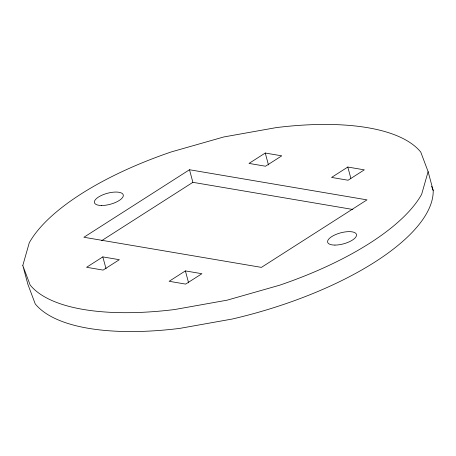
<?xml version="1.0" encoding="UTF-8"?>
<svg xmlns="http://www.w3.org/2000/svg" width="456" height="456" viewBox="0 0 456 456"><rect width="100%" height="100%" fill="white"/><g stroke="black" fill="none" stroke-linecap="round" stroke-linejoin="round"><path stroke-width="0.68" d="M22.8 265.489L29.275 242.769A208.808 79.572 -15.1 0 1 171.393 151.888L223.788 136.965L276.296 127.6A208.808 79.572 -15.1 0 1 420.774 152.122L428.11 171.638L433.2 190.511A208.808 79.572 -15.1 0 1 232.212 319.035L179.704 328.4A208.808 79.572 -15.1 0 1 35.226 303.878L27.89 284.362L22.8 265.489L30.136 285.011A208.808 79.572 -15.1 0 0 174.614 309.533L227.116 300.168L279.511 285.239A208.808 79.572 -15.1 0 0 421.635 194.359L428.11 171.638M189.491 169.746L83.915 237.257L261.413 267.381L366.989 199.87L189.491 169.746L192.888 182.326L352.847 209.475M101.711 240.631L192.888 182.326M102.828 256.899L86.589 267.284L103.096 270.089L119.341 259.698L102.828 256.899L106.043 268.812M265.255 153.034L249.01 163.419L265.523 166.223L281.762 155.838L265.255 153.034L268.47 164.952M185.387 270.91L169.142 281.295L185.655 284.099L201.9 273.714L185.387 270.91L188.602 282.828M347.808 167.044L331.569 177.43L348.082 180.234L364.321 169.849L347.808 167.044L350.846 178.296M431.615 186.299L433.2 190.511M101.705 205.496A14.917 5.683 -15.1 0 0 123.319 195.424A14.917 5.683 -15.1 0 0 101.5 195.402A14.917 5.683 -15.1 0 0 101.705 205.496M334.932 245.083A14.917 5.683 -15.1 0 0 356.541 235.005A14.917 5.683 -15.1 0 0 334.727 234.982A14.917 5.683 -15.1 0 0 334.932 245.083"/></g></svg>
